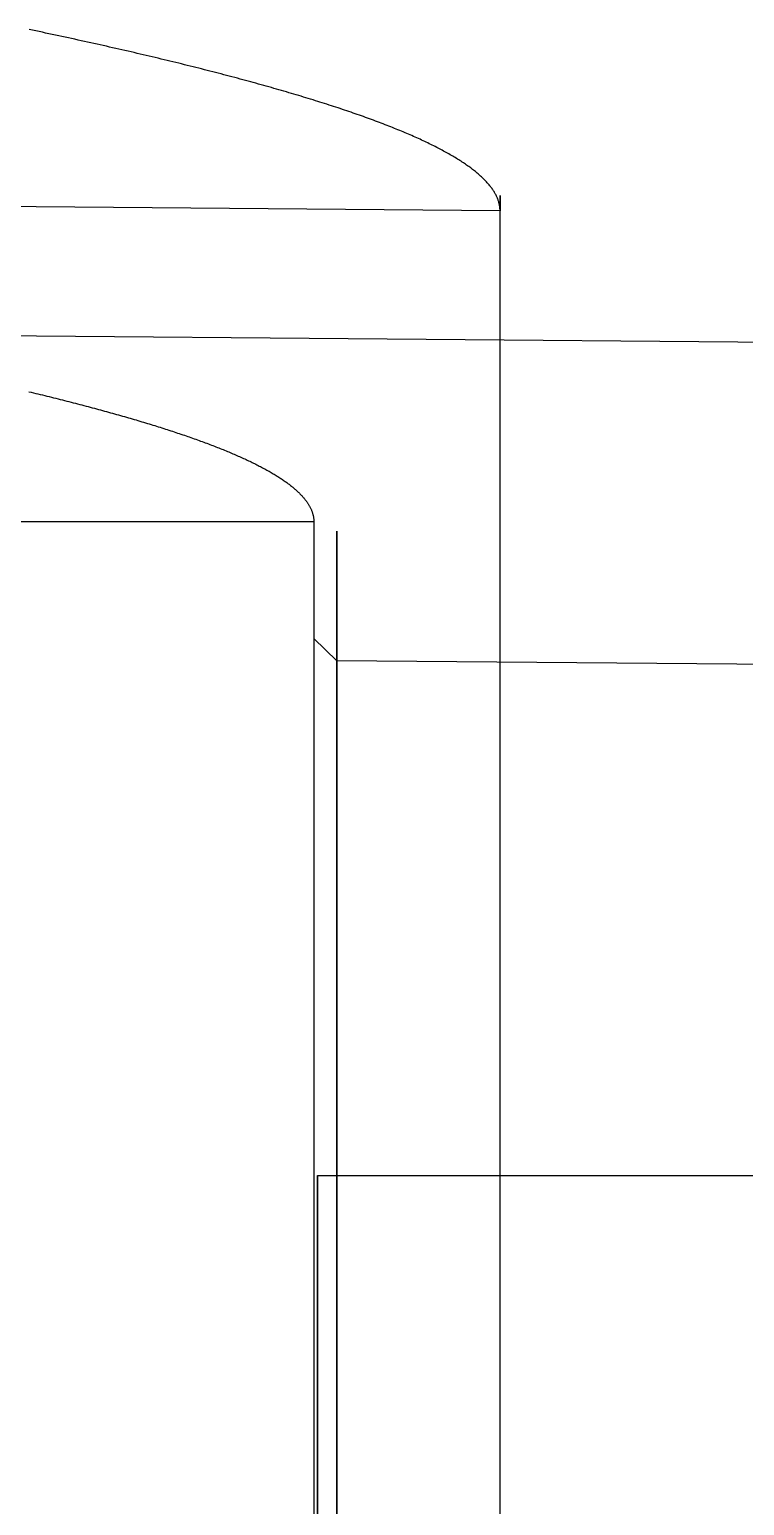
# Model space of a CAD drawing. Extents: x 0 to 702, y -13 to 12.
# Drawn here: x 8.43 to 10.97, y 6.06 to 11.31 of the extents above; entities that cross this region are included whole.
import ezdxf

# ---------------------------------------------------------------- set-up
doc = ezdxf.new("R2010")
doc.units = 0
doc.layers.get('0').update_dxf_attribs({"linetype": 'CONTINUOUS'})

# ---------------------------------------------------------------- blocks, each defined once
blk = doc.blocks.new('*U5')
at = {"extrusion": (0.008727, 0.99519, 0.097579)}
blk.add_line((10.09981, 10.662324, 17.10829), (0, 10.750043, 17.116891), dxfattribs=at)
for p, q in [((10.09981, 10.662324, 17.10829), (0, 10.750043, 17.116891)), ((59.71309, 9.790029, 19.255103), (0, 10.287833, 19.409199)), ((59.71309, 9.790029, 19.255103), (0, 10.287833, 19.409199)), ((9.438057, 9.557628, 16.999973), (0, 9.557628, 16.999973)), ((9.519697, 9.06392, 19.030334), (9.438057, 9.143282, 19.054901)), ((9.519697, 9.06392, 19.030334), (9.438057, 9.143282, 19.054901)), ((59.8, 8.644754, 18.900581), (9.519697, 9.06392, 19.030334)), ((59.8, 8.644754, 18.900581), (9.519697, 9.06392, 19.030334))]:
    blk.add_line(p, q)
at = {"extrusion": (0, -0.995227, -0.097583)}
blk.add_line((9.438057, 9.557628, 16.999973), (0, 9.557628, 16.999973), dxfattribs=at)
for points in [[(10.0998, 10.6623, 17.1083), (10.0998, 10.665, 17.0813), (10.0997, 10.6676, 17.0543), (10.0995, 10.6703, 17.0273), (10.0993, 10.6729, 17.0003), (10.099, 10.6756, 16.9734), (10.0987, 10.6782, 16.9464), (10.0982, 10.6808, 16.9195), (10.0978, 10.6835, 16.8926), (10.0972, 10.6861, 16.8657), (10.0966, 10.6888, 16.8388), (10.0959, 10.6914, 16.8119), (10.0952, 10.6941, 16.785), (10.0944, 10.6967, 16.7581), (10.0936, 10.6993, 16.7313), (10.0926, 10.702, 16.7044), (10.0917, 10.7046, 16.6776), (10.0906, 10.7073, 16.6507), (10.0895, 10.7099, 16.6239), (10.0883, 10.7125, 16.5971), (10.0871, 10.7152, 16.5703), (10.0858, 10.7178, 16.5435), (10.0845, 10.7205, 16.5168), (10.083, 10.7231, 16.49), (10.0816, 10.7257, 16.4633), (10.08, 10.7284, 16.4365), (10.0784, 10.731, 16.4098), (10.0767, 10.7336, 16.3831), (10.075, 10.7363, 16.3564), (10.0732, 10.7389, 16.3297), (10.0714, 10.7415, 16.303), (10.0695, 10.7442, 16.2763), (10.0675, 10.7468, 16.2496), (10.0655, 10.7494, 16.223), (10.0634, 10.7521, 16.1963), (10.0613, 10.7547, 16.1697), (10.059, 10.7573, 16.1431), (10.0568, 10.76, 16.1165), (10.0544, 10.7626, 16.0898), (10.0521, 10.7652, 16.0633), (10.0496, 10.7678, 16.0367), (10.0471, 10.7705, 16.0101), (10.0445, 10.7731, 15.9835), (10.0419, 10.7757, 15.957), (10.0392, 10.7783, 15.9304), (10.0365, 10.781, 15.9039), (10.0337, 10.7836, 15.8774), (10.0308, 10.7862, 15.8509), (10.0279, 10.7888, 15.8244), (10.0249, 10.7915, 15.7979), (10.0219, 10.7941, 15.7714), (10.0188, 10.7967, 15.7449), (10.0156, 10.7993, 15.7185), (10.0124, 10.802, 15.692), (10.0091, 10.8046, 15.6656), (10.0058, 10.8072, 15.6391), (10.0024, 10.8098, 15.6127), (9.99897, 10.8124, 15.5863), (9.99547, 10.8151, 15.5599), (9.99191, 10.8177, 15.5335), (9.98829, 10.8203, 15.5071), (9.98462, 10.8229, 15.4808), (9.98089, 10.8255, 15.4544), (9.9771, 10.8281, 15.4281), (9.97326, 10.8308, 15.4017), (9.96935, 10.8334, 15.3754), (9.9654, 10.836, 15.3491), (9.96138, 10.8386, 15.3228), (9.95731, 10.8412, 15.2965), (9.95318, 10.8438, 15.2702), (9.949, 10.8465, 15.2439), (9.94476, 10.8491, 15.2176), (9.94047, 10.8517, 15.1913), (9.93612, 10.8543, 15.1651), (9.93171, 10.8569, 15.1388), (9.92725, 10.8595, 15.1126), (9.92273, 10.8621, 15.0864), (9.91816, 10.8647, 15.0602), (9.91353, 10.8673, 15.034), (9.90885, 10.87, 15.0078), (9.90411, 10.8726, 14.9816), (9.89932, 10.8752, 14.9554), (9.89447, 10.8778, 14.9292), (9.88957, 10.8804, 14.9031), (9.88461, 10.883, 14.8769), (9.8796, 10.8856, 14.8508), (9.87453, 10.8882, 14.8247), (9.86942, 10.8908, 14.7985), (9.86424, 10.8934, 14.7724), (9.85902, 10.896, 14.7463), (9.85374, 10.8986, 14.7202), (9.8484, 10.9012, 14.6942), (9.84301, 10.9038, 14.6681), (9.83757, 10.9064, 14.642), (9.83208, 10.909, 14.616), (9.82653, 10.9116, 14.5899), (9.82093, 10.9143, 14.5639), (9.81528, 10.9169, 14.5379), (9.80957, 10.9195, 14.5118), (9.80382, 10.9221, 14.4858), (9.79801, 10.9247, 14.4598), (9.79214, 10.9273, 14.4338), (9.78623, 10.9299, 14.4079), (9.78026, 10.9325, 14.3819), (9.77424, 10.9351, 14.3559), (9.76817, 10.9376, 14.33), (9.76204, 10.9402, 14.304), (9.75587, 10.9428, 14.2781), (9.74964, 10.9454, 14.2522), (9.74336, 10.948, 14.2262), (9.73703, 10.9506, 14.2003), (9.73065, 10.9532, 14.1744), (9.72422, 10.9558, 14.1485), (9.71774, 10.9584, 14.1226), (9.7112, 10.961, 14.0968), (9.70462, 10.9636, 14.0709), (9.69799, 10.9662, 14.045), (9.6913, 10.9688, 14.0192), (9.68456, 10.9714, 13.9934), (9.67778, 10.974, 13.9675), (9.67094, 10.9766, 13.9417), (9.66406, 10.9792, 13.9159), (9.65712, 10.9818, 13.8901), (9.65013, 10.9843, 13.8643), (9.6431, 10.9869, 13.8385), (9.63601, 10.9895, 13.8127), (9.62888, 10.9921, 13.787), (9.62169, 10.9947, 13.7612), (9.61446, 10.9973, 13.7354), (9.60718, 10.9999, 13.7097), (9.59985, 11.0025, 13.684), (9.59247, 11.0051, 13.6582), (9.58504, 11.0076, 13.6325), (9.57756, 11.0102, 13.6068), (9.57003, 11.0128, 13.5811), (9.56246, 11.0154, 13.5554), (9.55484, 11.018, 13.5297), (9.54717, 11.0206, 13.504), (9.53945, 11.0232, 13.4783), (9.53169, 11.0257, 13.4526), (9.52388, 11.0283, 13.427), (9.51602, 11.0309, 13.4013), (9.50811, 11.0335, 13.3757), (9.50016, 11.0361, 13.3501), (9.49217, 11.0387, 13.3244), (9.48413, 11.0412, 13.2988), (9.47604, 11.0438, 13.2732), (9.46791, 11.0464, 13.2476), (9.45973, 11.049, 13.222), (9.45151, 11.0516, 13.1965), (9.44324, 11.0541, 13.1709), (9.43493, 11.0567, 13.1454), (9.42657, 11.0593, 13.1198), (9.41817, 11.0619, 13.0943), (9.40973, 11.0645, 13.0688), (9.40124, 11.067, 13.0433), (9.39271, 11.0696, 13.0178), (9.38414, 11.0722, 12.9923), (9.37552, 11.0748, 12.9668), (9.36686, 11.0773, 12.9413), (9.35816, 11.0799, 12.9159), (9.34942, 11.0825, 12.8905), (9.34063, 11.085, 12.865), (9.33181, 11.0876, 12.8396), (9.32294, 11.0902, 12.8142), (9.31403, 11.0927, 12.7888), (9.30508, 11.0953, 12.7635), (9.29609, 11.0979, 12.7381), (9.28705, 11.1004, 12.7128), (9.27798, 11.103, 12.6874), (9.26887, 11.1056, 12.6621), (9.25972, 11.1081, 12.6368), (9.25053, 11.1107, 12.6115), (9.2413, 11.1132, 12.5863), (9.23203, 11.1158, 12.561), (9.22272, 11.1184, 12.5357), (9.21337, 11.1209, 12.5105), (9.20398, 11.1235, 12.4853), (9.19456, 11.126, 12.4601), (9.18509, 11.1286, 12.4349), (9.17559, 11.1311, 12.4098), (9.16606, 11.1337, 12.3846), (9.15648, 11.1362, 12.3595), (9.14687, 11.1388, 12.3343), (9.13722, 11.1413, 12.3092), (9.12753, 11.1439, 12.2842), (9.11781, 11.1464, 12.2591), (9.10805, 11.1489, 12.234), (9.09826, 11.1515, 12.209), (9.08843, 11.154, 12.184), (9.07856, 11.1566, 12.159), (9.06866, 11.1591, 12.134), (9.05872, 11.1616, 12.109), (9.04875, 11.1642, 12.0841), (9.03874, 11.1667, 12.0591), (9.0287, 11.1692, 12.0342), (9.01862, 11.1718, 12.0093), (9.00851, 11.1743, 11.9844), (8.99836, 11.1768, 11.9595), (8.98818, 11.1793, 11.9347), (8.97796, 11.1819, 11.9098), (8.96771, 11.1844, 11.885), (8.95743, 11.1869, 11.8602), (8.94711, 11.1894, 11.8354), (8.93675, 11.192, 11.8106), (8.92636, 11.1945, 11.7858), (8.91594, 11.197, 11.761), (8.90549, 11.1995, 11.7363), (8.895, 11.202, 11.7115), (8.88448, 11.2046, 11.6868), (8.87392, 11.2071, 11.6621), (8.86333, 11.2096, 11.6374), (8.85271, 11.2121, 11.6127), (8.84206, 11.2146, 11.5881), (8.83137, 11.2171, 11.5634), (8.82065, 11.2196, 11.5388), (8.8099, 11.2221, 11.5141), (8.79911, 11.2247, 11.4895), (8.7883, 11.2272, 11.4649), (8.77745, 11.2297, 11.4403), (8.76657, 11.2322, 11.4158), (8.75565, 11.2347, 11.3912), (8.74471, 11.2372, 11.3667), (8.73373, 11.2397, 11.3421), (8.72273, 11.2422, 11.3176), (8.71169, 11.2447, 11.2931), (8.70062, 11.2472, 11.2686), (8.68952, 11.2497, 11.2441), (8.67839, 11.2522, 11.2196), (8.66722, 11.2547, 11.1952), (8.65603, 11.2572, 11.1707), (8.64481, 11.2597, 11.1463), (8.63355, 11.2622, 11.1219), (8.62227, 11.2646, 11.0975), (8.61095, 11.2671, 11.0731), (8.59961, 11.2696, 11.0487), (8.58824, 11.2721, 11.0244), (8.57683, 11.2746, 11), (8.5654, 11.2771, 10.9757), (8.55394, 11.2796, 10.9513), (8.54245, 11.2821, 10.927), (8.53092, 11.2845, 10.9027), (8.51937, 11.287, 10.8784), (8.5078, 11.2895, 10.8541), (8.49619, 11.292, 10.8298), (8.48455, 11.2945, 10.8056), (8.47289, 11.297, 10.7813), (8.46119, 11.2994, 10.7571), (8.44947, 11.3019, 10.7329), (8.43772, 11.3044, 10.7087), (8.42594, 11.3069, 10.6845)], [(10.0998, 10.6623, 17.1083), (10.0998, 10.665, 17.0813), (10.0997, 10.6676, 17.0543), (10.0995, 10.6703, 17.0273), (10.0993, 10.6729, 17.0003), (10.099, 10.6756, 16.9734), (10.0987, 10.6782, 16.9464), (10.0982, 10.6808, 16.9195), (10.0978, 10.6835, 16.8926), (10.0972, 10.6861, 16.8657), (10.0966, 10.6888, 16.8388), (10.0959, 10.6914, 16.8119), (10.0952, 10.6941, 16.785), (10.0944, 10.6967, 16.7581), (10.0936, 10.6993, 16.7313), (10.0926, 10.702, 16.7044), (10.0917, 10.7046, 16.6776), (10.0906, 10.7073, 16.6507), (10.0895, 10.7099, 16.6239), (10.0883, 10.7125, 16.5971), (10.0871, 10.7152, 16.5703), (10.0858, 10.7178, 16.5435), (10.0845, 10.7205, 16.5168), (10.083, 10.7231, 16.49), (10.0816, 10.7257, 16.4633), (10.08, 10.7284, 16.4365), (10.0784, 10.731, 16.4098), (10.0767, 10.7336, 16.3831), (10.075, 10.7363, 16.3564), (10.0732, 10.7389, 16.3297), (10.0714, 10.7415, 16.303), (10.0695, 10.7442, 16.2763), (10.0675, 10.7468, 16.2496), (10.0655, 10.7494, 16.223), (10.0634, 10.7521, 16.1963), (10.0613, 10.7547, 16.1697), (10.059, 10.7573, 16.1431), (10.0568, 10.76, 16.1165), (10.0544, 10.7626, 16.0898), (10.0521, 10.7652, 16.0633), (10.0496, 10.7678, 16.0367), (10.0471, 10.7705, 16.0101), (10.0445, 10.7731, 15.9835), (10.0419, 10.7757, 15.957), (10.0392, 10.7783, 15.9304), (10.0365, 10.781, 15.9039), (10.0337, 10.7836, 15.8774), (10.0308, 10.7862, 15.8509), (10.0279, 10.7888, 15.8244), (10.0249, 10.7915, 15.7979), (10.0219, 10.7941, 15.7714), (10.0188, 10.7967, 15.7449), (10.0156, 10.7993, 15.7185), (10.0124, 10.802, 15.692), (10.0091, 10.8046, 15.6656), (10.0058, 10.8072, 15.6391), (10.0024, 10.8098, 15.6127), (9.99897, 10.8124, 15.5863), (9.99547, 10.8151, 15.5599), (9.99191, 10.8177, 15.5335), (9.98829, 10.8203, 15.5071), (9.98462, 10.8229, 15.4808), (9.98089, 10.8255, 15.4544), (9.9771, 10.8281, 15.4281), (9.97326, 10.8308, 15.4017), (9.96935, 10.8334, 15.3754), (9.9654, 10.836, 15.3491), (9.96138, 10.8386, 15.3228), (9.95731, 10.8412, 15.2965), (9.95318, 10.8438, 15.2702), (9.949, 10.8465, 15.2439), (9.94476, 10.8491, 15.2176), (9.94047, 10.8517, 15.1913), (9.93612, 10.8543, 15.1651), (9.93171, 10.8569, 15.1388), (9.92725, 10.8595, 15.1126), (9.92273, 10.8621, 15.0864), (9.91816, 10.8647, 15.0602), (9.91353, 10.8673, 15.034), (9.90885, 10.87, 15.0078), (9.90411, 10.8726, 14.9816), (9.89932, 10.8752, 14.9554), (9.89447, 10.8778, 14.9292), (9.88957, 10.8804, 14.9031), (9.88461, 10.883, 14.8769), (9.8796, 10.8856, 14.8508), (9.87453, 10.8882, 14.8247), (9.86942, 10.8908, 14.7985), (9.86424, 10.8934, 14.7724), (9.85902, 10.896, 14.7463), (9.85374, 10.8986, 14.7202), (9.8484, 10.9012, 14.6942), (9.84301, 10.9038, 14.6681), (9.83757, 10.9064, 14.642), (9.83208, 10.909, 14.616), (9.82653, 10.9116, 14.5899), (9.82093, 10.9143, 14.5639), (9.81528, 10.9169, 14.5379), (9.80957, 10.9195, 14.5118), (9.80382, 10.9221, 14.4858), (9.79801, 10.9247, 14.4598), (9.79214, 10.9273, 14.4338), (9.78623, 10.9299, 14.4079), (9.78026, 10.9325, 14.3819), (9.77424, 10.9351, 14.3559), (9.76817, 10.9376, 14.33), (9.76204, 10.9402, 14.304), (9.75587, 10.9428, 14.2781), (9.74964, 10.9454, 14.2522), (9.74336, 10.948, 14.2262), (9.73703, 10.9506, 14.2003), (9.73065, 10.9532, 14.1744), (9.72422, 10.9558, 14.1485), (9.71774, 10.9584, 14.1226), (9.7112, 10.961, 14.0968), (9.70462, 10.9636, 14.0709), (9.69799, 10.9662, 14.045), (9.6913, 10.9688, 14.0192), (9.68456, 10.9714, 13.9934), (9.67778, 10.974, 13.9675), (9.67094, 10.9766, 13.9417), (9.66406, 10.9792, 13.9159), (9.65712, 10.9818, 13.8901), (9.65013, 10.9843, 13.8643), (9.6431, 10.9869, 13.8385), (9.63601, 10.9895, 13.8127), (9.62888, 10.9921, 13.787), (9.62169, 10.9947, 13.7612), (9.61446, 10.9973, 13.7354), (9.60718, 10.9999, 13.7097), (9.59985, 11.0025, 13.684), (9.59247, 11.0051, 13.6582), (9.58504, 11.0076, 13.6325), (9.57756, 11.0102, 13.6068), (9.57003, 11.0128, 13.5811), (9.56246, 11.0154, 13.5554), (9.55484, 11.018, 13.5297), (9.54717, 11.0206, 13.504), (9.53945, 11.0232, 13.4783), (9.53169, 11.0257, 13.4526), (9.52388, 11.0283, 13.427), (9.51602, 11.0309, 13.4013), (9.50811, 11.0335, 13.3757), (9.50016, 11.0361, 13.3501), (9.49217, 11.0387, 13.3244), (9.48413, 11.0412, 13.2988), (9.47604, 11.0438, 13.2732), (9.46791, 11.0464, 13.2476), (9.45973, 11.049, 13.222), (9.45151, 11.0516, 13.1965), (9.44324, 11.0541, 13.1709), (9.43493, 11.0567, 13.1454), (9.42657, 11.0593, 13.1198), (9.41817, 11.0619, 13.0943), (9.40973, 11.0645, 13.0688), (9.40124, 11.067, 13.0433), (9.39271, 11.0696, 13.0178), (9.38414, 11.0722, 12.9923), (9.37552, 11.0748, 12.9668), (9.36686, 11.0773, 12.9413), (9.35816, 11.0799, 12.9159), (9.34942, 11.0825, 12.8905), (9.34063, 11.085, 12.865), (9.33181, 11.0876, 12.8396), (9.32294, 11.0902, 12.8142), (9.31403, 11.0927, 12.7888), (9.30508, 11.0953, 12.7635), (9.29609, 11.0979, 12.7381), (9.28705, 11.1004, 12.7128), (9.27798, 11.103, 12.6874), (9.26887, 11.1056, 12.6621), (9.25972, 11.1081, 12.6368), (9.25053, 11.1107, 12.6115), (9.2413, 11.1132, 12.5863), (9.23203, 11.1158, 12.561), (9.22272, 11.1184, 12.5357), (9.21337, 11.1209, 12.5105), (9.20398, 11.1235, 12.4853), (9.19456, 11.126, 12.4601), (9.18509, 11.1286, 12.4349), (9.17559, 11.1311, 12.4098), (9.16606, 11.1337, 12.3846), (9.15648, 11.1362, 12.3595), (9.14687, 11.1388, 12.3343), (9.13722, 11.1413, 12.3092), (9.12753, 11.1439, 12.2842), (9.11781, 11.1464, 12.2591), (9.10805, 11.1489, 12.234), (9.09826, 11.1515, 12.209), (9.08843, 11.154, 12.184), (9.07856, 11.1566, 12.159), (9.06866, 11.1591, 12.134), (9.05872, 11.1616, 12.109), (9.04875, 11.1642, 12.0841), (9.03874, 11.1667, 12.0591), (9.0287, 11.1692, 12.0342), (9.01862, 11.1718, 12.0093), (9.00851, 11.1743, 11.9844), (8.99836, 11.1768, 11.9595), (8.98818, 11.1793, 11.9347), (8.97796, 11.1819, 11.9098), (8.96771, 11.1844, 11.885), (8.95743, 11.1869, 11.8602), (8.94711, 11.1894, 11.8354), (8.93675, 11.192, 11.8106), (8.92636, 11.1945, 11.7858), (8.91594, 11.197, 11.761), (8.90549, 11.1995, 11.7363), (8.895, 11.202, 11.7115), (8.88448, 11.2046, 11.6868), (8.87392, 11.2071, 11.6621), (8.86333, 11.2096, 11.6374), (8.85271, 11.2121, 11.6127), (8.84206, 11.2146, 11.5881), (8.83137, 11.2171, 11.5634), (8.82065, 11.2196, 11.5388), (8.8099, 11.2221, 11.5141), (8.79911, 11.2247, 11.4895), (8.7883, 11.2272, 11.4649), (8.77745, 11.2297, 11.4403), (8.76657, 11.2322, 11.4158), (8.75565, 11.2347, 11.3912), (8.74471, 11.2372, 11.3667), (8.73373, 11.2397, 11.3421), (8.72273, 11.2422, 11.3176), (8.71169, 11.2447, 11.2931), (8.70062, 11.2472, 11.2686), (8.68952, 11.2497, 11.2441), (8.67839, 11.2522, 11.2196), (8.66722, 11.2547, 11.1952), (8.65603, 11.2572, 11.1707), (8.64481, 11.2597, 11.1463), (8.63355, 11.2622, 11.1219), (8.62227, 11.2646, 11.0975), (8.61095, 11.2671, 11.0731), (8.59961, 11.2696, 11.0487), (8.58824, 11.2721, 11.0244), (8.57683, 11.2746, 11), (8.5654, 11.2771, 10.9757), (8.55394, 11.2796, 10.9513), (8.54245, 11.2821, 10.927), (8.53092, 11.2845, 10.9027), (8.51937, 11.287, 10.8784), (8.5078, 11.2895, 10.8541), (8.49619, 11.292, 10.8298), (8.48455, 11.2945, 10.8056), (8.47289, 11.297, 10.7813), (8.46119, 11.2994, 10.7571), (8.44947, 11.3019, 10.7329), (8.43772, 11.3044, 10.7087), (8.42594, 11.3069, 10.6845)], [(8.425, 10.0201, 12.2835), (8.43313, 10.0181, 12.3033), (8.44123, 10.0162, 12.3232), (8.44931, 10.0142, 12.3431), (8.45737, 10.0123, 12.3629), (8.46539, 10.0103, 12.3828), (8.4734, 10.0084, 12.4027), (8.48138, 10.0064, 12.4226), (8.48933, 10.0045, 12.4426), (8.49726, 10.0025, 12.4625), (8.50516, 10.0006, 12.4824), (8.51303, 9.99862, 12.5024), (8.52088, 9.99666, 12.5223), (8.52871, 9.9947, 12.5423), (8.5365, 9.99275, 12.5623), (8.54427, 9.99079, 12.5823), (8.55202, 9.98882, 12.6023), (8.55974, 9.98686, 12.6223), (8.56743, 9.9849, 12.6423), (8.5751, 9.98294, 12.6623), (8.58274, 9.98097, 12.6824), (8.59035, 9.97901, 12.7024), (8.59794, 9.97704, 12.7225), (8.6055, 9.97507, 12.7425), (8.61303, 9.9731, 12.7626), (8.62054, 9.97113, 12.7827), (8.62802, 9.96916, 12.8028), (8.63547, 9.96719, 12.8229), (8.6429, 9.96522, 12.843), (8.65029, 9.96325, 12.8632), (8.65766, 9.96127, 12.8833), (8.66501, 9.9593, 12.9034), (8.67232, 9.95732, 12.9236), (8.67961, 9.95534, 12.9438), (8.68687, 9.95336, 12.9639), (8.6941, 9.95138, 12.9841), (8.70131, 9.9494, 13.0043), (8.70849, 9.94742, 13.0245), (8.71564, 9.94544, 13.0448), (8.72276, 9.94346, 13.065), (8.72985, 9.94147, 13.0852), (8.73691, 9.93949, 13.1055), (8.74395, 9.9375, 13.1257), (8.75096, 9.93551, 13.146), (8.75794, 9.93352, 13.1663), (8.76489, 9.93153, 13.1866), (8.77181, 9.92954, 13.2069), (8.7787, 9.92755, 13.2272), (8.78557, 9.92556, 13.2475), (8.7924, 9.92356, 13.2679), (8.79921, 9.92157, 13.2882), (8.80599, 9.91957, 13.3086), (8.81273, 9.91758, 13.3289), (8.81945, 9.91558, 13.3493), (8.82614, 9.91358, 13.3697), (8.8328, 9.91158, 13.3901), (8.83943, 9.90958, 13.4105), (8.84604, 9.90757, 13.4309), (8.85261, 9.90557, 13.4514), (8.85915, 9.90357, 13.4718), (8.86566, 9.90156, 13.4923), (8.87214, 9.89955, 13.5127), (8.87859, 9.89755, 13.5332), (8.88502, 9.89554, 13.5537), (8.89141, 9.89353, 13.5742), (8.89777, 9.89152, 13.5947), (8.9041, 9.8895, 13.6152), (8.9104, 9.88749, 13.6358), (8.91667, 9.88548, 13.6563), (8.92291, 9.88346, 13.6769), (8.92911, 9.88144, 13.6975), (8.93529, 9.87942, 13.718), (8.94143, 9.87741, 13.7386), (8.94754, 9.87539, 13.7592), (8.95362, 9.87336, 13.7798), (8.95967, 9.87134, 13.8005), (8.96569, 9.86932, 13.8211), (8.97167, 9.86729, 13.8418), (8.97762, 9.86527, 13.8624), (8.98354, 9.86324, 13.8831), (8.98943, 9.86121, 13.9038), (8.99528, 9.85918, 13.9245), (9.0011, 9.85715, 13.9452), (9.00689, 9.85512, 13.9659), (9.01265, 9.85309, 13.9867), (9.01837, 9.85105, 14.0074), (9.02406, 9.84902, 14.0282), (9.02972, 9.84698, 14.0489), (9.03534, 9.84494, 14.0697), (9.04093, 9.8429, 14.0905), (9.04649, 9.84086, 14.1113), (9.05201, 9.83882, 14.1321), (9.0575, 9.83678, 14.153), (9.06295, 9.83473, 14.1738), (9.06837, 9.83269, 14.1947), (9.07376, 9.83064, 14.2156), (9.07911, 9.82859, 14.2364), (9.08443, 9.82654, 14.2573), (9.08971, 9.82449, 14.2783), (9.09496, 9.82244, 14.2992), (9.10017, 9.82039, 14.3201), (9.10535, 9.81834, 14.3411), (9.11049, 9.81628, 14.362), (9.1156, 9.81422, 14.383), (9.12068, 9.81217, 14.404), (9.12571, 9.81011, 14.425), (9.13072, 9.80805, 14.446), (9.13569, 9.80598, 14.467), (9.14062, 9.80392, 14.4881), (9.14551, 9.80186, 14.5091), (9.15038, 9.79979, 14.5302), (9.1552, 9.79772, 14.5513), (9.15999, 9.79565, 14.5724), (9.16474, 9.79358, 14.5935), (9.16946, 9.79151, 14.6147), (9.17414, 9.78943, 14.6358), (9.17879, 9.78736, 14.657), (9.18339, 9.78528, 14.6782), (9.18796, 9.7832, 14.6994), (9.1925, 9.78113, 14.7206), (9.19699, 9.77905, 14.7418), (9.20145, 9.77697, 14.763), (9.20587, 9.77488, 14.7842), (9.21025, 9.7728, 14.8055), (9.21459, 9.77072, 14.8267), (9.2189, 9.76863, 14.848), (9.22317, 9.76654, 14.8693), (9.22739, 9.76446, 14.8906), (9.23158, 9.76237, 14.9118), (9.23574, 9.76028, 14.9332), (9.23985, 9.75819, 14.9545), (9.24392, 9.7561, 14.9758), (9.24795, 9.75401, 14.9971), (9.25195, 9.75192, 15.0184), (9.2559, 9.74983, 15.0398), (9.25981, 9.74773, 15.0611), (9.26368, 9.74564, 15.0825), (9.26752, 9.74354, 15.1038), (9.27131, 9.74145, 15.1252), (9.27506, 9.73935, 15.1466), (9.27877, 9.73726, 15.168), (9.28244, 9.73516, 15.1893), (9.28607, 9.73307, 15.2107), (9.28966, 9.73097, 15.2321), (9.2932, 9.72887, 15.2535), (9.29671, 9.72677, 15.2749), (9.30017, 9.72467, 15.2963), (9.30359, 9.72258, 15.3177), (9.30697, 9.72048, 15.3391), (9.3103, 9.71838, 15.3605), (9.3136, 9.71628, 15.3819), (9.31685, 9.71418, 15.4034), (9.32006, 9.71208, 15.4248), (9.32323, 9.70998, 15.4462), (9.32636, 9.70787, 15.4676), (9.32944, 9.70577, 15.4891), (9.33249, 9.70367, 15.5105), (9.33549, 9.70157, 15.532), (9.33844, 9.69947, 15.5534), (9.34136, 9.69736, 15.5749), (9.34424, 9.69526, 15.5963), (9.34707, 9.69315, 15.6178), (9.34986, 9.69105, 15.6392), (9.3526, 9.68894, 15.6607), (9.35531, 9.68684, 15.6822), (9.35797, 9.68473, 15.7036), (9.36059, 9.68263, 15.7251), (9.36317, 9.68052, 15.7466), (9.3657, 9.67841, 15.7681), (9.36819, 9.67631, 15.7896), (9.37064, 9.6742, 15.8111), (9.37305, 9.67209, 15.8326), (9.37541, 9.66998, 15.8541), (9.37773, 9.66787, 15.8756), (9.38001, 9.66576, 15.8971), (9.38224, 9.66365, 15.9186), (9.38443, 9.66154, 15.9402), (9.38658, 9.65943, 15.9617), (9.38869, 9.65732, 15.9832), (9.39075, 9.65521, 16.0048), (9.39277, 9.6531, 16.0263), (9.39474, 9.65099, 16.0478), (9.39667, 9.64887, 16.0694), (9.39856, 9.64676, 16.0909), (9.40041, 9.64465, 16.1125), (9.40221, 9.64253, 16.1341), (9.40396, 9.64042, 16.1556), (9.40568, 9.6383, 16.1772), (9.40735, 9.63619, 16.1988), (9.40898, 9.63407, 16.2203), (9.41056, 9.63196, 16.2419), (9.4121, 9.62984, 16.2635), (9.4136, 9.62772, 16.2851), (9.41505, 9.62561, 16.3067), (9.41646, 9.62349, 16.3283), (9.41782, 9.62137, 16.3499), (9.41914, 9.61925, 16.3715), (9.42042, 9.61713, 16.3931), (9.42165, 9.61501, 16.4147), (9.42283, 9.61289, 16.4363), (9.42398, 9.61077, 16.458), (9.42508, 9.60865, 16.4796), (9.42613, 9.60653, 16.5012), (9.42714, 9.60441, 16.5229), (9.42811, 9.60229, 16.5445), (9.42903, 9.60016, 16.5661), (9.42991, 9.59804, 16.5878), (9.43074, 9.59592, 16.6095), (9.43153, 9.5938, 16.6311), (9.43227, 9.59167, 16.6528), (9.43297, 9.58955, 16.6744), (9.43362, 9.58742, 16.6961), (9.43423, 9.5853, 16.7178), (9.4348, 9.58317, 16.7395), (9.43532, 9.58104, 16.7612), (9.43579, 9.57892, 16.7828), (9.43622, 9.57679, 16.8045), (9.43661, 9.57466, 16.8262), (9.43695, 9.57254, 16.8479), (9.43724, 9.57041, 16.8696), (9.43749, 9.56828, 16.8914), (9.43769, 9.56615, 16.9131), (9.43785, 9.56402, 16.9348), (9.43797, 9.56189, 16.9565), (9.43803, 9.55976, 16.9782), (9.43806, 9.55763, 17)], [(8.425, 10.0201, 12.2835), (8.43313, 10.0181, 12.3033), (8.44123, 10.0162, 12.3232), (8.44931, 10.0142, 12.3431), (8.45737, 10.0123, 12.3629), (8.46539, 10.0103, 12.3828), (8.4734, 10.0084, 12.4027), (8.48138, 10.0064, 12.4226), (8.48933, 10.0045, 12.4426), (8.49726, 10.0025, 12.4625), (8.50516, 10.0006, 12.4824), (8.51303, 9.99862, 12.5024), (8.52088, 9.99666, 12.5223), (8.52871, 9.9947, 12.5423), (8.5365, 9.99275, 12.5623), (8.54427, 9.99079, 12.5823), (8.55202, 9.98882, 12.6023), (8.55974, 9.98686, 12.6223), (8.56743, 9.9849, 12.6423), (8.5751, 9.98294, 12.6623), (8.58274, 9.98097, 12.6824), (8.59035, 9.97901, 12.7024), (8.59794, 9.97704, 12.7225), (8.6055, 9.97507, 12.7425), (8.61303, 9.9731, 12.7626), (8.62054, 9.97113, 12.7827), (8.62802, 9.96916, 12.8028), (8.63547, 9.96719, 12.8229), (8.6429, 9.96522, 12.843), (8.65029, 9.96325, 12.8632), (8.65766, 9.96127, 12.8833), (8.66501, 9.9593, 12.9034), (8.67232, 9.95732, 12.9236), (8.67961, 9.95534, 12.9438), (8.68687, 9.95336, 12.9639), (8.6941, 9.95138, 12.9841), (8.70131, 9.9494, 13.0043), (8.70849, 9.94742, 13.0245), (8.71564, 9.94544, 13.0448), (8.72276, 9.94346, 13.065), (8.72985, 9.94147, 13.0852), (8.73691, 9.93949, 13.1055), (8.74395, 9.9375, 13.1257), (8.75096, 9.93551, 13.146), (8.75794, 9.93352, 13.1663), (8.76489, 9.93153, 13.1866), (8.77181, 9.92954, 13.2069), (8.7787, 9.92755, 13.2272), (8.78557, 9.92556, 13.2475), (8.7924, 9.92356, 13.2679), (8.79921, 9.92157, 13.2882), (8.80599, 9.91957, 13.3086), (8.81273, 9.91758, 13.3289), (8.81945, 9.91558, 13.3493), (8.82614, 9.91358, 13.3697), (8.8328, 9.91158, 13.3901), (8.83943, 9.90958, 13.4105), (8.84604, 9.90757, 13.4309), (8.85261, 9.90557, 13.4514), (8.85915, 9.90357, 13.4718), (8.86566, 9.90156, 13.4923), (8.87214, 9.89955, 13.5127), (8.87859, 9.89755, 13.5332), (8.88502, 9.89554, 13.5537), (8.89141, 9.89353, 13.5742), (8.89777, 9.89152, 13.5947), (8.9041, 9.8895, 13.6152), (8.9104, 9.88749, 13.6358), (8.91667, 9.88548, 13.6563), (8.92291, 9.88346, 13.6769), (8.92911, 9.88144, 13.6975), (8.93529, 9.87942, 13.718), (8.94143, 9.87741, 13.7386), (8.94754, 9.87539, 13.7592), (8.95362, 9.87336, 13.7798), (8.95967, 9.87134, 13.8005), (8.96569, 9.86932, 13.8211), (8.97167, 9.86729, 13.8418), (8.97762, 9.86527, 13.8624), (8.98354, 9.86324, 13.8831), (8.98943, 9.86121, 13.9038), (8.99528, 9.85918, 13.9245), (9.0011, 9.85715, 13.9452), (9.00689, 9.85512, 13.9659), (9.01265, 9.85309, 13.9867), (9.01837, 9.85105, 14.0074), (9.02406, 9.84902, 14.0282), (9.02972, 9.84698, 14.0489), (9.03534, 9.84494, 14.0697), (9.04093, 9.8429, 14.0905), (9.04649, 9.84086, 14.1113), (9.05201, 9.83882, 14.1321), (9.0575, 9.83678, 14.153), (9.06295, 9.83473, 14.1738), (9.06837, 9.83269, 14.1947), (9.07376, 9.83064, 14.2156), (9.07911, 9.82859, 14.2364), (9.08443, 9.82654, 14.2573), (9.08971, 9.82449, 14.2783), (9.09496, 9.82244, 14.2992), (9.10017, 9.82039, 14.3201), (9.10535, 9.81834, 14.3411), (9.11049, 9.81628, 14.362), (9.1156, 9.81422, 14.383), (9.12068, 9.81217, 14.404), (9.12571, 9.81011, 14.425), (9.13072, 9.80805, 14.446), (9.13569, 9.80598, 14.467), (9.14062, 9.80392, 14.4881), (9.14551, 9.80186, 14.5091), (9.15038, 9.79979, 14.5302), (9.1552, 9.79772, 14.5513), (9.15999, 9.79565, 14.5724), (9.16474, 9.79358, 14.5935), (9.16946, 9.79151, 14.6147), (9.17414, 9.78943, 14.6358), (9.17879, 9.78736, 14.657), (9.18339, 9.78528, 14.6782), (9.18796, 9.7832, 14.6994), (9.1925, 9.78113, 14.7206), (9.19699, 9.77905, 14.7418), (9.20145, 9.77697, 14.763), (9.20587, 9.77488, 14.7842), (9.21025, 9.7728, 14.8055), (9.21459, 9.77072, 14.8267), (9.2189, 9.76863, 14.848), (9.22317, 9.76654, 14.8693), (9.22739, 9.76446, 14.8906), (9.23158, 9.76237, 14.9118), (9.23574, 9.76028, 14.9332), (9.23985, 9.75819, 14.9545), (9.24392, 9.7561, 14.9758), (9.24795, 9.75401, 14.9971), (9.25195, 9.75192, 15.0184), (9.2559, 9.74983, 15.0398), (9.25981, 9.74773, 15.0611), (9.26368, 9.74564, 15.0825), (9.26752, 9.74354, 15.1038), (9.27131, 9.74145, 15.1252), (9.27506, 9.73935, 15.1466), (9.27877, 9.73726, 15.168), (9.28244, 9.73516, 15.1893), (9.28607, 9.73307, 15.2107), (9.28966, 9.73097, 15.2321), (9.2932, 9.72887, 15.2535), (9.29671, 9.72677, 15.2749), (9.30017, 9.72467, 15.2963), (9.30359, 9.72258, 15.3177), (9.30697, 9.72048, 15.3391), (9.3103, 9.71838, 15.3605), (9.3136, 9.71628, 15.3819), (9.31685, 9.71418, 15.4034), (9.32006, 9.71208, 15.4248), (9.32323, 9.70998, 15.4462), (9.32636, 9.70787, 15.4676), (9.32944, 9.70577, 15.4891), (9.33249, 9.70367, 15.5105), (9.33549, 9.70157, 15.532), (9.33844, 9.69947, 15.5534), (9.34136, 9.69736, 15.5749), (9.34424, 9.69526, 15.5963), (9.34707, 9.69315, 15.6178), (9.34986, 9.69105, 15.6392), (9.3526, 9.68894, 15.6607), (9.35531, 9.68684, 15.6822), (9.35797, 9.68473, 15.7036), (9.36059, 9.68263, 15.7251), (9.36317, 9.68052, 15.7466), (9.3657, 9.67841, 15.7681), (9.36819, 9.67631, 15.7896), (9.37064, 9.6742, 15.8111), (9.37305, 9.67209, 15.8326), (9.37541, 9.66998, 15.8541), (9.37773, 9.66787, 15.8756), (9.38001, 9.66576, 15.8971), (9.38224, 9.66365, 15.9186), (9.38443, 9.66154, 15.9402), (9.38658, 9.65943, 15.9617), (9.38869, 9.65732, 15.9832), (9.39075, 9.65521, 16.0048), (9.39277, 9.6531, 16.0263), (9.39474, 9.65099, 16.0478), (9.39667, 9.64887, 16.0694), (9.39856, 9.64676, 16.0909), (9.40041, 9.64465, 16.1125), (9.40221, 9.64253, 16.1341), (9.40396, 9.64042, 16.1556), (9.40568, 9.6383, 16.1772), (9.40735, 9.63619, 16.1988), (9.40898, 9.63407, 16.2203), (9.41056, 9.63196, 16.2419), (9.4121, 9.62984, 16.2635), (9.4136, 9.62772, 16.2851), (9.41505, 9.62561, 16.3067), (9.41646, 9.62349, 16.3283), (9.41782, 9.62137, 16.3499), (9.41914, 9.61925, 16.3715), (9.42042, 9.61713, 16.3931), (9.42165, 9.61501, 16.4147), (9.42283, 9.61289, 16.4363), (9.42398, 9.61077, 16.458), (9.42508, 9.60865, 16.4796), (9.42613, 9.60653, 16.5012), (9.42714, 9.60441, 16.5229), (9.42811, 9.60229, 16.5445), (9.42903, 9.60016, 16.5661), (9.42991, 9.59804, 16.5878), (9.43074, 9.59592, 16.6095), (9.43153, 9.5938, 16.6311), (9.43227, 9.59167, 16.6528), (9.43297, 9.58955, 16.6744), (9.43362, 9.58742, 16.6961), (9.43423, 9.5853, 16.7178), (9.4348, 9.58317, 16.7395), (9.43532, 9.58104, 16.7612), (9.43579, 9.57892, 16.7828), (9.43622, 9.57679, 16.8045), (9.43661, 9.57466, 16.8262), (9.43695, 9.57254, 16.8479), (9.43724, 9.57041, 16.8696), (9.43749, 9.56828, 16.8914), (9.43769, 9.56615, 16.9131), (9.43785, 9.56402, 16.9348), (9.43797, 9.56189, 16.9565), (9.43803, 9.55976, 16.9782), (9.43806, 9.55763, 17)]]:
    blk.add_polyline3d(points)
at = {"extrusion": (1, 0, 0)}
for centre, radius, start, end in [((-0.764738, 15.987856, 10.09981), 11.48186, 197.2, 5.6), ((-0.764738, 15.987856, 10.09981), 11.48186, 197.2, 5.6), ((-0.764738, 15.987856, 9.519697), 10.28879, 197.2, 17.2), ((-0.764738, 15.987856, 9.519697), 10.28879, 197.2, 17.2), ((-0.764738, 15.987856, 9.438057), 10.371867, 5.6, 17.2), ((-0.764738, 15.987856, 9.438057), 10.371867, 5.6, 17.2), ((-0.764738, 15.987856, 9.438057), 10.371867, 17.2, 191.6), ((-0.764738, 15.987856, 9.438057), 10.371867, 17.2, 191.6), ((-0.764738, 15.987856, 9.519697), 10.28879, 17.2, 197.2), ((-0.764738, 15.987856, 9.519697), 10.28879, 17.2, 197.2)]:
    blk.add_arc(centre, radius, start, end, dxfattribs=at)
blk = doc.blocks.new('*U6')
blk.add_line((9.451, 7.2353, 15.9879), (650.451, 7.2353, 15.9879))
blk.add_line((9.451, 7.2353, 15.9879), (650.451, 7.2353, 15.9879))
at = {"extrusion": (1, 0, 0)}
for start, end in [(0, 180), (180, 0)]:
    blk.add_arc((-0.7647, 15.9879, 9.451), 8, start, end, dxfattribs=at)
at = {"extrusion": (-1, 0, 0)}
for start, end in [(0, 180), (180, 0)]:
    blk.add_arc((0.7647, 15.9879, -9.451), 8, start, end, dxfattribs=at)

msp = doc.modelspace()

# ---------------------------------------------------------------- block references
for name in ['*U5', '*U6']:
    msp.add_blockref(name, (0, 0))

doc.saveas('drawing.dxf')
